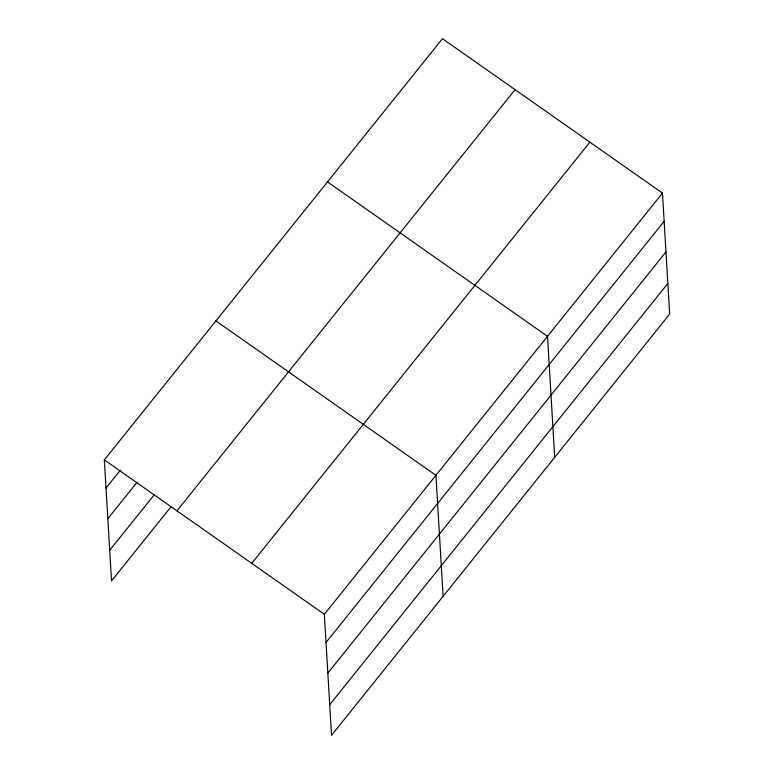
<?xml version="1.0" encoding="UTF-8"?>
<svg xmlns="http://www.w3.org/2000/svg" width="774" height="774" viewBox="0 0 774 774"><rect width="100%" height="100%" fill="white"/><g stroke="black" fill="none" stroke-linecap="round" stroke-linejoin="round"><path stroke-width="1.16" d="M171.083 506.699L111.524 580.897L104.335 459.882L442.467 38.7L662.476 193.103L669.665 314.118L331.533 735.3L324.345 614.295L662.476 193.103M106.009 488.065L120.338 470.224M107.828 518.706L137.24 482.076M109.705 550.266L154.19 494.857M176.936 510.84L515.068 89.658M251.743 563.337L589.875 142.155M326.018 642.478L664.15 221.287M327.837 673.109L665.969 251.918M329.714 704.669L667.846 283.478M327.499 181.9L547.508 336.313L554.697 457.318M215.917 320.891L435.926 475.304L443.115 596.309M104.335 459.882L324.345 614.295"/></g></svg>
